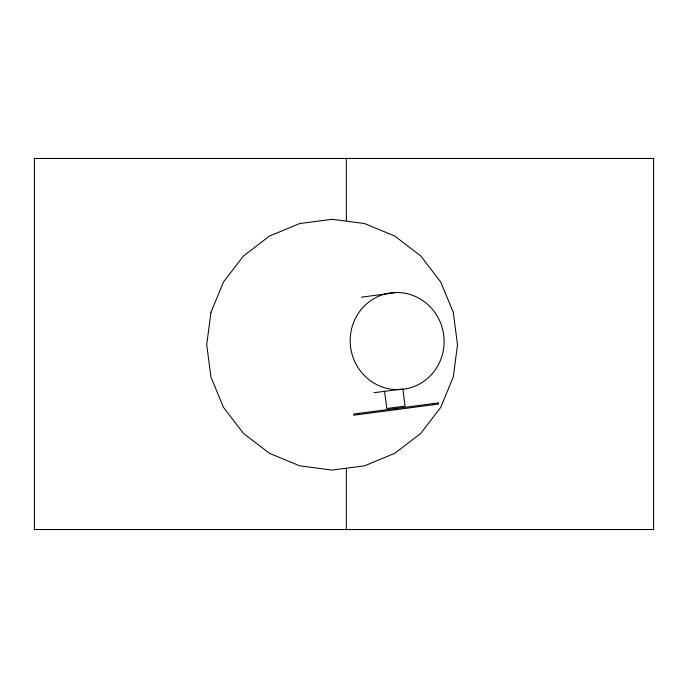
<?xml version="1.0" encoding="UTF-8"?>
<svg xmlns="http://www.w3.org/2000/svg" width="688" height="688" viewBox="0 0 688 688"><rect width="100%" height="100%" fill="white"/><g stroke="black" fill="none" stroke-linecap="round" stroke-linejoin="round"><path stroke-width="1.03" d="M361.389 297.164L396.942 292.486M373.971 392.728L402.824 388.926L405.086 406.109L386.837 408.517L384.566 391.326M432.743 403.641L432.898 404.802M419.345 405.404L419.499 406.565M396.684 408.388L396.838 409.549M395.97 408.483L396.116 409.644M395.247 408.577L395.394 409.738M359.188 413.325L359.342 414.486M346.348 158.464L346.348 220.667M346.348 468.408L346.348 529.536M210.975 312.232L206.71 344.688L210.975 377.144L223.505 407.391L243.44 433.363L269.412 453.289L299.658 465.819L332.115 470.093L364.571 465.819L394.817 453.289L420.789 433.363L440.716 407.391L453.246 377.144L457.52 344.688L453.246 312.232L440.716 281.985L420.789 256.013L394.817 236.079L364.571 223.557L332.115 219.283L299.658 223.557L269.412 236.079L243.44 256.013L223.505 281.985L210.975 312.232M438.316 402.91L353.615 414.056L353.761 415.217L438.471 404.071L438.316 402.91M653.6 158.464L34.4 158.464L34.4 529.536L653.6 529.536L653.6 158.464M356.367 316.592A48.607 46.947 82.5 0 0 397.372 389.64A48.607 46.947 82.5 0 0 437.731 316.962A48.607 46.947 82.5 0 0 356.367 316.592"/></g></svg>
